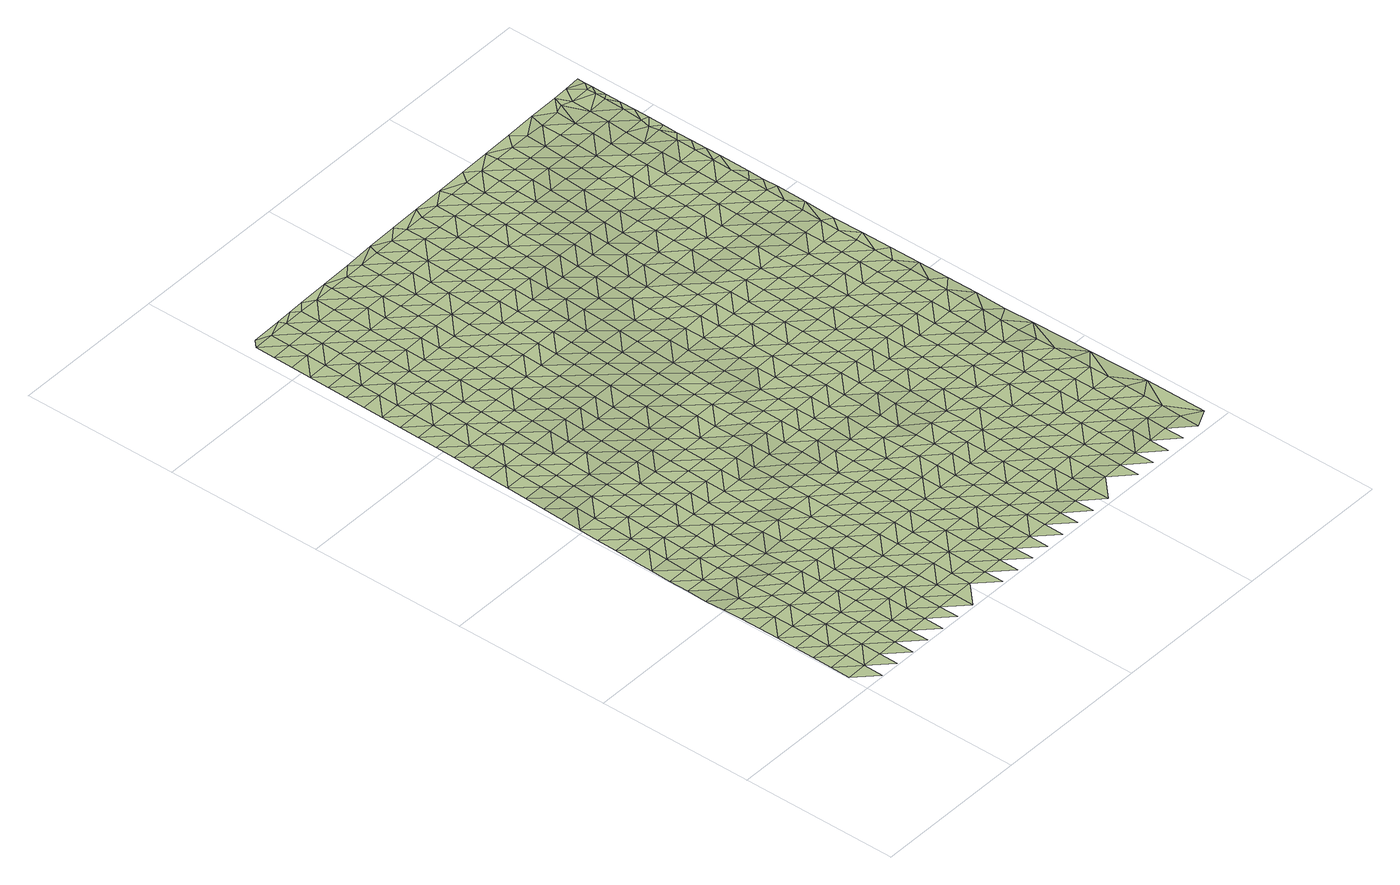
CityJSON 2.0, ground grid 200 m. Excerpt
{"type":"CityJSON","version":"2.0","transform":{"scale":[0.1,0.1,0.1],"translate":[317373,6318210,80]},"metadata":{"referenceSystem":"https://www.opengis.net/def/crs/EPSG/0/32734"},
"CityObjects":{
"terrain1":{"type":"TINRelief","geometry":[{"type":"CompositeSurface","lod":"1","boundaries":[[[0,1,2]],[[3,0,2]],[[4,1,5]],[[1,0,5]],[[6,4,7]],[[7,4,5]],[[8,9,6]],[[7,8,6]],[[5,0,10]],[[11,12,0]],[[10,7,5]],[[13,9,14]],[[8,15,9]],[[10,0,12]],[[13,14,16]],[[14,9,15]],[[8,7,17]],[[7,10,18]],[[19,16,20]],[[15,8,17]],[[20,16,14]],[[7,18,17]],[[12,21,10]],[[22,19,23]],[[24,21,12]],[[23,19,20]],[[25,18,10]],[[26,14,15]],[[17,27,15]],[[28,22,29]],[[21,25,10]],[[14,26,20]],[[29,22,23]],[[26,15,27]],[[17,18,30]],[[31,28,32]],[[25,30,18]],[[23,20,33]],[[32,28,29]],[[34,27,17]],[[20,26,33]],[[35,25,21]],[[36,37,31]],[[30,34,17]],[[21,38,35]],[[32,36,31]],[[27,39,26]],[[29,23,40]],[[33,41,23]],[[30,25,42]],[[34,39,27]],[[40,32,29]],[[43,44,37]],[[42,25,35]],[[36,45,37]],[[40,23,41]],[[33,26,46]],[[47,34,30]],[[44,43,48]],[[39,46,26]],[[43,37,45]],[[30,42,47]],[[49,41,33]],[[36,32,50]],[[32,40,51]],[[52,48,53]],[[46,49,33]],[[54,42,35]],[[39,34,55]],[[45,36,50]],[[34,47,56]],[[53,48,43]],[[32,51,50]],[[40,41,57]],[[54,35,58]],[[46,39,55]],[[59,60,52]],[[49,57,41]],[[34,56,55]],[[53,59,52]],[[47,42,61]],[[62,51,40]],[[43,45,63]],[[42,54,64]],[[50,65,45]],[[57,62,40]],[[56,47,61]],[[49,46,66]],[[63,53,43]],[[67,60,68]],[[55,69,46]],[[59,70,60]],[[61,42,64]],[[63,45,65]],[[50,51,71]],[[49,66,57]],[[72,67,68]],[[62,71,51]],[[46,69,66]],[[68,60,70]],[[56,73,55]],[[54,74,64]],[[75,65,50]],[[59,53,76]],[[61,73,56]],[[53,63,77]],[[78,62,57]],[[72,79,80]],[[54,81,74]],[[71,75,50]],[[69,55,82]],[[70,59,76]],[[57,66,78]],[[68,79,72]],[[53,77,76]],[[65,83,63]],[[73,82,55]],[[84,61,64]],[[71,62,85]],[[86,80,87]],[[74,88,64]],[[75,83,65]],[[85,62,78]],[[79,87,80]],[[61,84,73]],[[69,89,66]],[[90,77,63]],[[91,68,70]],[[82,92,69]],[[76,93,70]],[[84,64,88]],[[94,75,71]],[[83,90,63]],[[66,89,78]],[[68,91,79]],[[95,96,86]],[[71,85,94]],[[87,97,86]],[[69,92,89]],[[91,70,93]],[[82,73,98]],[[76,77,99]],[[88,74,100]],[[101,96,95]],[[73,84,98]],[[90,99,77]],[[86,97,95]],[[102,85,78]],[[83,75,103]],[[87,79,104]],[[100,74,105]],[[75,94,106]],[[92,82,107]],[[108,93,76]],[[102,78,89]],[[79,91,104]],[[88,109,84]],[[90,83,103]],[[101,110,111]],[[98,107,82]],[[99,108,76]],[[75,106,103]],[[97,87,112]],[[109,88,100]],[[95,110,101]],[[94,85,113]],[[91,93,114]],[[85,102,115]],[[104,112,87]],[[84,116,98]],[[89,92,117]],[[118,111,119]],[[92,107,120]],[[108,114,93]],[[106,94,113]],[[99,90,121]],[[122,95,97]],[[116,84,109]],[[103,123,90]],[[110,119,111]],[[113,85,115]],[[100,105,124]],[[89,117,102]],[[104,91,125]],[[97,112,122]],[[92,120,117]],[[107,98,126]],[[99,121,108]],[[127,118,128]],[[114,125,91]],[[90,123,121]],[[109,100,124]],[[106,129,103]],[[98,116,126]],[[118,119,128]],[[102,130,115]],[[131,112,104]],[[110,95,132]],[[113,129,106]],[[95,122,133]],[[120,107,134]],[[135,114,108]],[[136,127,137]],[[102,117,130]],[[125,131,104]],[[123,103,138]],[[119,110,132]],[[134,107,126]],[[108,121,135]],[[137,127,128]],[[95,133,132]],[[116,109,139]],[[122,112,140]],[[124,141,109]],[[129,138,103]],[[117,120,142]],[[143,113,115]],[[125,114,144]],[[145,146,136]],[[130,147,115]],[[131,140,112]],[[116,139,126]],[[142,120,134]],[[144,114,135]],[[137,145,136]],[[109,141,139]],[[113,143,129]],[[123,148,121]],[[149,133,122]],[[128,119,150]],[[138,151,123]],[[132,152,119]],[[143,115,147]],[[117,153,130]],[[154,131,125]],[[140,149,122]],[[134,126,155]],[[121,148,135]],[[150,137,128]],[[156,157,146]],[[153,117,142]],[[125,144,154]],[[145,158,146]],[[123,151,148]],[[150,119,152]],[[141,124,159]],[[138,129,160]],[[132,133,161]],[[126,139,155]],[[147,130,162]],[[157,156,163]],[[164,159,124]],[[129,143,160]],[[149,161,133]],[[156,146,158]],[[165,144,135]],[[140,131,166]],[[162,130,153]],[[131,154,167]],[[168,142,134]],[[151,138,169]],[[170,152,132]],[[145,137,171]],[[155,172,134]],[[165,135,148]],[[137,150,173]],[[174,139,141]],[[147,175,143]],[[149,140,166]],[[176,163,177]],[[159,178,141]],[[160,169,138]],[[161,170,132]],[[131,167,166]],[[142,168,153]],[[158,145,171]],[[175,147,162]],[[177,163,156]],[[172,168,134]],[[137,173,171]],[[139,174,155]],[[154,144,179]],[[150,152,180]],[[144,165,181]],[[141,178,174]],[[143,182,160]],[[148,151,183]],[[184,185,176]],[[151,169,186]],[[170,180,152]],[[162,153,187]],[[167,154,179]],[[161,149,188]],[[182,143,175]],[[166,189,149]],[[177,184,176]],[[179,144,181]],[[172,155,190]],[[148,183,165]],[[191,173,150]],[[156,158,192]],[[153,168,187]],[[171,193,158]],[[151,186,183]],[[178,159,194]],[[169,160,195]],[[161,188,170]],[[174,190,155]],[[180,191,150]],[[149,189,188]],[[175,162,196]],[[167,197,166]],[[192,177,156]],[[198,185,199]],[[200,194,159]],[[160,182,195]],[[184,201,185]],[[192,158,193]],[[165,202,181]],[[171,173,203]],[[187,196,162]],[[179,197,167]],[[204,174,178]],[[168,172,205]],[[186,169,206]],[[207,180,170]],[[208,198,199]],[[190,209,172]],[[165,183,202]],[[191,203,173]],[[199,185,201]],[[189,166,210]],[[178,194,204]],[[206,169,195]],[[170,188,207]],[[168,205,187]],[[182,175,211]],[[212,193,171]],[[184,177,213]],[[175,196,214]],[[197,210,166]],[[177,192,215]],[[205,172,209]],[[216,179,181]],[[191,180,217]],[[208,218,219]],[[202,220,181]],[[203,212,171]],[[190,174,221]],[[182,211,195]],[[186,222,183]],[[201,184,213]],[[174,204,223]],[[186,206,224]],[[217,180,207]],[[199,218,208]],[[175,214,211]],[[177,215,213]],[[196,187,225]],[[179,216,197]],[[189,226,188]],[[192,193,227]],[[210,228,189]],[[216,181,220]],[[209,190,221]],[[183,222,202]],[[229,203,191]],[[230,231,219]],[[225,187,205]],[[212,227,193]],[[174,223,221]],[[186,224,222]],[[194,232,204]],[[206,195,233]],[[188,226,207]],[[191,217,229]],[[218,230,219]],[[189,228,226]],[[214,196,234]],[[210,197,235]],[[236,215,192]],[[237,199,201]],[[232,194,238]],[[195,211,233]],[[213,239,201]],[[220,202,240]],[[234,196,225]],[[197,216,235]],[[227,236,192]],[[223,204,241]],[[242,205,209]],[[206,243,224]],[[244,217,207]],[[212,203,245]],[[199,237,218]],[[221,246,209]],[[240,202,222]],[[203,229,247]],[[237,201,239]],[[214,248,211]],[[228,210,249]],[[213,215,250]],[[241,204,232]],[[243,206,233]],[[244,207,226]],[[205,242,225]],[[220,251,216]],[[227,212,245]],[[248,214,234]],[[235,249,210]],[[236,250,215]],[[242,209,246]],[[203,247,245]],[[231,230,252]],[[223,253,221]],[[230,218,254]],[[251,220,240]],[[211,255,233]],[[222,224,256]],[[229,217,257]],[[258,239,213]],[[253,223,241]],[[243,259,224]],[[217,244,260]],[[218,237,254]],[[234,225,261]],[[216,262,235]],[[226,228,263]],[[227,264,236]],[[255,211,248]],[[228,249,265]],[[250,258,213]],[[246,221,266]],[[222,256,240]],[[247,229,257]],[[225,242,261]],[[262,216,251]],[[264,227,245]],[[224,259,256]],[[257,217,260]],[[241,232,267]],[[268,243,233]],[[226,263,244]],[[237,239,269]],[[266,221,253]],[[254,270,230]],[[228,265,263]],[[248,234,271]],[[249,235,272]],[[252,230,270]],[[267,232,273]],[[268,233,255]],[[258,269,239]],[[246,274,242]],[[275,251,240]],[[247,276,245]],[[250,236,277]],[[261,271,234]],[[272,235,262]],[[264,278,236]],[[279,253,241]],[[259,243,280]],[[244,281,260]],[[254,237,282]],[[274,246,266]],[[240,256,275]],[[276,247,257]],[[283,255,248]],[[265,249,284]],[[250,277,258]],[[241,267,279]],[[243,268,280]],[[244,263,281]],[[269,282,237]],[[236,278,277]],[[242,285,261]],[[262,251,286]],[[287,264,245]],[[248,271,283]],[[249,272,284]],[[257,260,288]],[[289,270,254]],[[285,242,274]],[[286,251,275]],[[287,245,276]],[[266,253,290]],[[291,268,255]],[[259,292,256]],[[293,269,258]],[[252,270,294]],[[253,279,295]],[[280,296,259]],[[281,288,260]],[[282,289,254]],[[271,261,297]],[[298,272,262]],[[263,265,299]],[[278,264,300]],[[283,291,255]],[[265,284,301]],[[258,277,293]],[[274,266,290]],[[256,292,275]],[[302,276,257]],[[297,261,285]],[[262,286,298]],[[264,287,300]],[[253,295,290]],[[259,296,292]],[[280,268,303]],[[263,299,281]],[[282,269,304]],[[257,288,302]],[[289,305,270]],[[265,301,299]],[[294,270,305]],[[279,267,306]],[[271,307,283]],[[267,308,309]],[[291,303,268]],[[304,269,293]],[[274,310,285]],[[311,286,275]],[[284,272,312]],[[313,287,276]],[[278,314,277]],[[271,297,307]],[[272,298,315]],[[300,316,278]],[[295,279,306]],[[317,296,280]],[[288,281,318]],[[319,289,282]],[[310,274,290]],[[311,275,292]],[[302,313,276]],[[306,267,309]],[[320,291,283]],[[312,301,284]],[[277,314,293]],[[303,317,280]],[[318,281,299]],[[282,304,319]],[[272,315,312]],[[278,316,314]],[[300,287,321]],[[283,307,320]],[[305,322,294]],[[295,323,290]],[[285,324,297]],[[298,286,325]],[[302,288,326]],[[310,327,285]],[[286,311,328]],[[313,321,287]],[[292,296,329]],[[330,304,293]],[[305,289,331]],[[323,295,306]],[[317,332,296]],[[326,288,318]],[[289,319,333]],[[307,297,324]],[[291,334,303]],[[315,298,325]],[[299,301,335]],[[336,316,300]],[[291,320,337]],[[301,312,338]],[[330,293,314]],[[285,327,324]],[[325,286,328]],[[339,310,290]],[[292,329,311]],[[321,336,300]],[[296,332,329]],[[289,333,331]],[[322,305,331]],[[306,309,340]],[[299,335,318]],[[341,313,302]],[[339,290,323]],[[302,326,342]],[[291,337,334]],[[301,338,335]],[[307,343,320]],[[317,303,344]],[[315,345,312]],[[319,304,346]],[[347,340,309]],[[304,330,348]],[[327,310,349]],[[311,350,328]],[[313,341,321]],[[314,316,351]],[[324,343,307]],[[345,315,325]],[[336,352,316]],[[302,342,341]],[[353,323,306]],[[332,317,344]],[[326,318,354]],[[333,319,346]],[[310,339,349]],[[311,329,350]],[[303,334,344]],[[346,304,348]],[[337,320,355]],[[338,312,356]],[[314,351,330]],[[306,340,353]],[[318,335,354]],[[316,352,351]],[[336,321,357]],[[343,355,320]],[[356,312,345]],[[358,339,323]],[[324,327,359]],[[360,325,328]],[[326,361,342]],[[333,362,331]],[[349,363,327]],[[350,364,328]],[[321,341,357]],[[331,365,322]],[[334,337,366]],[[332,367,329]],[[368,335,338]],[[330,369,348]],[[353,358,323]],[[344,370,332]],[[361,326,354]],[[346,362,333]],[[325,360,345]],[[352,336,371]],[[337,355,366]],[[368,338,356]],[[330,351,369]],[[327,363,359]],[[360,328,364]],[[349,339,372]],[[343,324,373]],[[329,367,350]],[[357,371,336]],[[332,370,367]],[[340,374,353]],[[344,334,375]],[[335,376,354]],[[341,342,377]],[[358,372,339]],[[361,378,342]],[[362,379,331]],[[355,343,373]],[[356,345,380]],[[381,346,348]],[[374,340,382]],[[375,334,366]],[[376,335,368]],[[369,383,348]],[[324,359,373]],[[331,379,365]],[[384,363,349]],[[364,350,385]],[[341,377,357]],[[386,351,352]],[[345,360,380]],[[352,371,387]],[[342,378,377]],[[358,353,388]],[[389,370,344]],[[390,361,354]],[[346,381,362]],[[372,384,349]],[[385,350,367]],[[381,348,383]],[[368,356,391]],[[351,386,369]],[[374,388,353]],[[375,389,344]],[[390,354,376]],[[352,387,386]],[[366,355,392]],[[364,393,360]],[[371,357,394]],[[373,395,355]],[[380,391,356]],[[396,372,358]],[[359,363,397]],[[378,361,398]],[[379,362,399]],[[384,400,363]],[[393,364,385]],[[394,357,377]],[[392,375,366]],[[367,370,401]],[[402,376,368]],[[383,369,403]],[[396,358,388]],[[389,404,370]],[[361,390,398]],[[362,381,399]],[[392,355,395]],[[359,397,373]],[[360,405,380]],[[387,371,406]],[[368,391,402]],[[403,369,386]],[[363,400,397]],[[407,365,379]],[[367,401,385]],[[405,360,393]],[[406,371,394]],[[370,404,401]],[[408,388,374]],[[384,372,409]],[[410,390,376]],[[411,377,378]],[[383,412,381]],[[372,396,413]],[[398,414,378]],[[399,407,379]],[[415,395,373]],[[389,375,416]],[[391,380,417]],[[387,418,386]],[[419,408,374]],[[375,392,420]],[[402,410,376]],[[412,383,403]],[[400,384,409]],[[421,393,385]],[[377,411,394]],[[415,373,397]],[[417,380,405]],[[418,387,406]],[[372,413,409]],[[378,414,411]],[[404,389,416]],[[398,390,422]],[[381,423,399]],[[385,401,421]],[[375,420,416]],[[396,388,424]],[[395,425,392]],[[391,426,402]],[[407,427,365]],[[408,428,388]],[[410,422,390]],[[423,381,412]],[[405,393,429]],[[406,394,430]],[[403,386,431]],[[415,425,395]],[[391,417,426]],[[386,418,432]],[[413,396,424]],[[397,400,433]],[[434,414,398]],[[407,399,435]],[[409,436,400]],[[429,393,421]],[[394,411,430]],[[424,388,428]],[[437,420,392]],[[404,438,401]],[[410,402,439]],[[412,403,431]],[[416,440,404]],[[422,434,398]],[[399,423,435]],[[386,432,431]],[[408,419,441]],[[433,415,397]],[[442,417,405]],[[425,437,392]],[[426,439,402]],[[400,436,433]],[[413,443,409]],[[401,438,421]],[[411,414,444]],[[418,406,445]],[[405,429,442]],[[430,446,406]],[[404,440,438]],[[428,408,441]],[[416,420,447]],[[448,422,410]],[[449,427,407]],[[424,443,413]],[[434,444,414]],[[449,407,435]],[[417,450,426]],[[432,418,445]],[[423,412,451]],[[437,447,420]],[[448,410,439]],[[431,452,412]],[[446,445,406]],[[436,409,453]],[[425,415,454]],[[455,429,421]],[[430,411,456]],[[415,433,457]],[[417,442,450]],[[458,440,416]],[[423,451,435]],[[443,453,409]],[[455,421,438]],[[444,456,411]],[[412,452,451]],[[459,424,428]],[[437,425,454]],[[460,439,426]],[[461,434,422]],[[432,462,431]],[[441,463,428]],[[447,458,416]],[[422,448,464]],[[415,457,454]],[[465,446,430]],[[426,450,460]],[[445,462,432]],[[424,459,443]],[[466,433,436]],[[442,429,467]],[[434,461,444]],[[449,435,468]],[[453,469,436]],[[429,455,470]],[[456,465,430]],[[459,428,463]],[[422,464,461]],[[438,440,471]],[[452,431,472]],[[458,473,440]],[[435,451,468]],[[474,427,449]],[[457,433,466]],[[437,475,447]],[[450,442,467]],[[448,439,476]],[[454,477,437]],[[460,478,439]],[[462,472,431]],[[436,469,466]],[[467,429,470]],[[453,443,479]],[[438,471,455]],[[480,445,446]],[[465,481,446]],[[440,473,471]],[[482,463,441]],[[464,448,476]],[[444,483,456]],[[443,459,479]],[[444,461,484]],[[468,485,449]],[[437,477,475]],[[476,439,478]],[[457,486,454]],[[458,447,487]],[[488,460,450]],[[445,480,462]],[[489,451,452]],[[490,482,441]],[[472,491,452]],[[480,446,481]],[[469,453,492]],[[455,493,470]],[[449,485,474]],[[466,486,457]],[[488,450,467]],[[444,484,483]],[[459,463,494]],[[473,458,487]],[[464,495,461]],[[465,456,496]],[[451,489,468]],[[479,492,453]],[[455,471,493]],[[447,475,487]],[[452,491,489]],[[477,454,497]],[[478,460,498]],[[472,462,499]],[[482,494,463]],[[495,464,476]],[[500,466,469]],[[481,465,496]],[[486,497,454]],[[460,488,498]],[[462,480,499]],[[456,483,496]],[[479,459,501]],[[502,467,470]],[[484,461,503]],[[485,468,504]],[[469,492,500]],[[493,505,470]],[[475,477,506]],[[473,507,471]],[[491,472,508]],[[494,501,459]],[[487,509,473]],[[503,461,495]],[[489,504,468]],[[467,502,488]],[[510,476,478]],[[477,497,506]],[[498,511,478]],[[499,508,472]],[[502,470,505]],[[512,474,485]],[[513,492,479]],[[486,466,514]],[[471,507,493]],[[483,484,515]],[[480,481,516]],[[466,500,517]],[[496,518,481]],[[473,509,507]],[[494,482,519]],[[487,475,520]],[[476,510,495]],[[521,489,491]],[[501,513,479]],[[515,484,503]],[[504,512,485]],[[511,510,478]],[[497,486,514]],[[498,488,522]],[[480,516,499]],[[519,482,523]],[[520,475,506]],[[491,508,521]],[[466,517,514]],[[516,481,518]],[[500,492,524]],[[505,493,525]],[[496,483,526]],[[522,488,502]],[[527,501,494]],[[528,509,487]],[[503,495,529]],[[513,524,492]],[[525,493,507]],[[526,483,515]],[[530,511,498]],[[508,499,531]],[[504,489,532]],[[494,519,527]],[[520,528,487]],[[495,510,529]],[[489,521,533]],[[534,517,500]],[[506,497,535]],[[505,536,502]],[[537,518,496]],[[538,474,512]],[[514,539,497]],[[522,530,498]],[[531,499,516]],[[512,504,532]],[[524,534,500]],[[536,505,525]],[[526,537,496]],[[489,533,532]],[[513,501,540]],[[535,520,506]],[[507,509,541]],[[515,503,542]],[[508,543,521]],[[501,527,544]],[[528,545,509]],[[529,546,503]],[[535,497,539]],[[514,517,547]],[[548,522,502]],[[510,511,549]],[[530,550,511]],[[543,508,531]],[[524,513,540]],[[507,541,525]],[[542,526,515]],[[551,516,518]],[[534,547,517]],[[548,502,536]],[[537,552,518]],[[501,544,540]],[[509,545,541]],[[542,503,546]],[[510,549,529]],[[533,521,553]],[[532,554,512]],[[549,511,550]],[[538,512,554]],[[527,519,555]],[[556,539,514]],[[528,520,557]],[[516,551,531]],[[519,558,559]],[[520,535,560]],[[553,521,543]],[[551,518,552]],[[524,561,534]],[[536,525,562]],[[530,522,563]],[[547,556,514]],[[522,548,564]],[[544,527,555]],[[545,528,557]],[[546,529,565]],[[537,526,566]],[[533,567,532]],[[561,524,540]],[[525,541,562]],[[526,542,568]],[[555,519,559]],[[520,560,557]],[[535,539,569]],[[550,530,563]],[[570,543,531]],[[549,565,529]],[[567,533,553]],[[522,564,563]],[[571,547,534]],[[548,536,572]],[[552,537,566]],[[556,569,539]],[[531,551,570]],[[526,568,566]],[[544,573,540]],[[546,574,542]],[[554,532,575]],[[534,561,571]],[[562,572,536]],[[576,560,535]],[[545,577,541]],[[553,543,578]],[[573,544,555]],[[557,579,545]],[[565,574,546]],[[575,532,567]],[[580,549,550]],[[569,576,535]],[[563,581,550]],[[578,543,570]],[[554,582,538]],[[561,540,583]],[[584,556,547]],[[541,577,562]],[[564,548,585]],[[568,542,586]],[[551,552,587]],[[547,571,588]],[[548,572,589]],[[566,590,552]],[[545,579,577]],[[557,560,591]],[[549,580,565]],[[592,567,553]],[[583,540,573]],[[574,586,542]],[[593,554,575]],[[580,550,581]],[[594,555,559]],[[556,584,569]],[[564,585,563]],[[551,587,570]],[[595,596,559]],[[576,591,560]],[[553,578,592]],[[547,588,584]],[[548,589,585]],[[587,552,590]],[[572,562,597]],[[568,598,566]],[[593,582,554]],[[555,594,573]],[[571,561,599]],[[600,579,557]],[[574,565,601]],[[561,583,602]],[[597,562,577]],[[586,598,568]],[[594,559,596]],[[603,581,563]],[[604,578,570]],[[575,567,605]],[[591,600,557]],[[565,580,601]],[[567,592,606]],[[588,571,599]],[[576,569,607]],[[589,572,608]],[[590,566,609]],[[569,584,610]],[[563,585,603]],[[604,570,587]],[[602,599,561]],[[583,573,611]],[[586,574,612]],[[593,575,605]],[[608,572,597]],[[598,609,566]],[[567,606,605]],[[576,607,591]],[[577,579,613]],[[573,594,611]],[[600,614,579]],[[601,612,574]],[[569,610,607]],[[588,615,584]],[[616,585,589]],[[580,581,617]],[[592,578,618]],[[603,619,581]],[[578,604,620]],[[583,621,602]],[[577,613,597]],[[622,587,590]],[[615,588,599]],[[616,589,608]],[[609,623,590]],[[579,614,613]],[[624,582,593]],[[596,625,594]],[[600,591,626]],[[580,617,601]],[[586,627,598]],[[606,592,618]],[[621,583,611]],[[586,612,628]],[[624,593,605]],[[617,581,619]],[[618,578,620]],[[610,584,629]],[[630,603,585]],[[587,622,604]],[[625,596,631]],[[591,607,626]],[[622,590,623]],[[608,597,632]],[[629,584,615]],[[630,585,616]],[[586,628,627]],[[594,633,611]],[[634,599,602]],[[614,600,635]],[[612,601,636]],[[609,598,637]],[[606,638,605]],[[621,639,602]],[[597,613,632]],[[610,640,607]],[[619,603,641]],[[604,642,620]],[[633,594,625]],[[626,635,600]],[[636,601,617]],[[638,606,618]],[[599,634,615]],[[623,609,637]],[[640,610,629]],[[603,630,641]],[[604,622,642]],[[634,602,639]],[[598,627,637]],[[621,611,643]],[[644,616,608]],[[628,612,645]],[[646,624,605]],[[624,647,582]],[[632,648,608]],[[631,649,625]],[[607,650,626]],[[613,614,651]],[[618,620,652]],[[643,611,633]],[[614,635,653]],[[645,612,636]],[[646,605,638]],[[629,615,654]],[[616,644,630]],[[655,617,619]],[[650,607,640]],[[641,656,619]],[[642,652,620]],[[644,608,648]],[[649,633,625]],[[657,639,621]],[[613,651,632]],[[627,628,658]],[[622,623,659]],[[615,634,654]],[[637,660,623]],[[614,653,651]],[[635,626,661]],[[617,655,636]],[[662,638,618]],[[657,621,643]],[[658,628,645]],[[624,646,663]],[[655,619,656]],[[641,630,664]],[[622,659,642]],[[647,624,663]],[[661,626,650]],[[618,652,662]],[[659,623,660]],[[665,640,629]],[[648,632,666]],[[637,627,667]],[[654,668,629]],[[644,664,630]],[[634,639,669]],[[635,670,653]],[[645,636,671]],[[672,646,638]],[[639,657,673]],[[666,632,651]],[[667,627,658]],[[643,633,674]],[[640,665,650]],[[675,656,641]],[[652,642,676]],[[633,649,674]],[[635,661,670]],[[636,655,671]],[[662,672,638]],[[665,629,668]],[[634,669,654]],[[648,677,644]],[[678,660,637]],[[664,675,641]],[[676,642,659]],[[669,639,673]],[[643,674,657]],[[663,646,679]],[[677,648,666]],[[667,678,637]],[[661,650,680]],[[651,653,681]],[[656,682,655]],[[658,645,683]],[[652,684,662]],[[670,685,653]],[[671,686,645]],[[672,679,646]],[[674,673,657]],[[687,647,663]],[[668,654,688]],[[689,664,644]],[[665,680,650]],[[675,682,656]],[[684,652,676]],[[651,681,666]],[[683,667,658]],[[690,659,660]],[[688,654,669]],[[689,644,677]],[[678,691,660]],[[653,685,681]],[[683,645,686]],[[670,661,692]],[[671,655,693]],[[672,662,694]],[[679,687,663]],[[668,695,665]],[[664,696,675]],[[659,690,676]],[[680,692,661]],[[682,693,655]],[[684,694,662]],[[690,660,691]],[[697,677,666]],[[695,668,688]],[[696,664,689]],[[669,673,698]],[[699,685,670]],[[700,686,671]],[[678,667,701]],[[702,679,672]],[[698,673,674]],[[647,687,703]],[[666,681,697]],[[667,683,704]],[[665,705,680]],[[682,675,706]],[[684,676,707]],[[692,699,670]],[[693,700,671]],[[702,672,694]],[[669,698,688]],[[689,677,708]],[[691,678,701]],[[665,695,705]],[[675,696,706]],[[707,676,690]],[[667,704,701]],[[683,686,709]],[[708,677,697]],[[688,698,695]],[[685,710,681]],[[693,682,711]],[[712,694,684]],[[687,679,713]],[[699,714,685]],[[700,709,686]],[[679,702,715]],[[680,716,692]],[[705,717,680]],[[706,711,682]],[[707,712,684]],[[681,710,697]],[[696,689,718]],[[719,704,683]],[[690,691,720]],[[708,721,689]],[[701,722,691]],[[685,714,710]],[[679,715,713]],[[713,703,687]],[[709,719,683]],[[680,717,716]],[[699,692,723]],[[696,718,706]],[[700,693,724]],[[720,707,690]],[[702,694,725]],[[693,711,726]],[[712,727,694]],[[689,721,718]],[[720,691,722]],[[695,728,705]],[[698,728,695]],[[729,708,697]],[[701,704,730]],[[714,699,723]],[[700,724,709]],[[715,702,725]],[[729,697,710]],[[719,730,704]],[[692,716,723]],[[693,726,724]],[[725,694,727]],[[705,728,717]],[[711,706,731]],[[721,708,732]],[[733,722,701]],[[712,707,734]],[[731,706,718]],[[707,720,735]],[[716,717,728]],[[736,719,709]],[[715,737,713]],[[708,729,732]],[[730,733,701]],[[710,714,738]],[[726,711,739]],[[727,712,734]],[[740,703,713]],[[723,741,714]],[[709,724,736]],[[725,737,715]],[[707,735,734]],[[722,742,720]],[[739,711,731]],[[710,738,729]],[[743,718,721]],[[716,744,723]],[[716,728,744]],[[732,745,721]],[[733,742,722]],[[714,741,738]],[[726,746,724]],[[730,719,747]],[[719,736,748]],[[737,749,713]],[[718,743,731]],[[750,735,720]],[[751,725,727]],[[746,726,739]],[[734,752,727]],[[721,745,743]],[[749,740,713]],[[732,729,753]],[[730,747,733]],[[742,750,720]],[[719,748,747]],[[723,754,741]],[[724,755,736]],[[725,751,737]],[[744,754,723]],[[753,729,738]],[[751,727,752]],[[739,731,756]],[[734,735,757]],[[746,755,724]],[[738,741,754]],[[758,745,732]],[[742,733,759]],[[731,743,756]],[[750,757,735]],[[748,736,760]],[[749,737,761]],[[753,758,732]],[[733,747,759]],[[762,752,734]],[[755,760,736]],[[737,751,761]],[[745,763,743]],[[764,746,739]],[[750,742,765]],[[766,753,738]],[[738,754,766]],[[756,767,739]],[[757,762,734]],[[749,768,740]],[[758,763,745]],[[759,765,742]],[[746,764,755]],[[769,747,748]],[[751,752,770]],[[760,771,748]],[[761,768,749]],[[767,764,739]],[[756,743,772]],[[762,770,752]],[[773,758,753]],[[747,769,759]],[[757,750,774]],[[753,766,773]],[[763,772,743]],[[750,765,775]],[[748,771,769]],[[760,755,776]],[[761,751,777]],[[758,773,763]],[[778,767,756]],[[757,774,762]],[[779,740,768]],[[755,764,776]],[[770,777,751]],[[750,775,774]],[[765,759,780]],[[772,778,756]],[[771,760,781]],[[782,768,761]],[[780,759,769]],[[763,773,783]],[[784,770,762]],[[763,783,772]],[[776,781,760]],[[777,782,761]],[[764,767,785]],[[765,786,775]],[[778,787,767]],[[762,774,784]],[[788,769,771]],[[765,780,786]],[[764,785,776]],[[777,770,789]],[[771,781,788]],[[782,790,768]],[[785,767,787]],[[790,779,768]],[[772,791,778]],[[772,783,791]],[[789,770,784]],[[769,792,780]],[[775,793,774]],[[786,794,775]],[[787,778,791]],[[781,776,795]],[[796,782,777]],[[769,788,792]],[[774,793,784]],[[795,776,785]],[[777,789,796]],[[775,794,793]],[[786,780,797]],[[798,787,791]],[[787,798,785]],[[781,799,788]],[[797,780,792]],[[800,789,784]],[[790,782,801]],[[799,781,795]],[[782,796,802]],[[803,794,786]],[[790,804,779]],[[800,784,793]],[[792,788,805]],[[797,803,786]],[[782,802,801]],[[785,806,795]],[[798,806,785]],[[805,788,799]],[[796,789,807]],[[789,800,808]],[[806,799,795]],[[797,792,809]],[[793,794,810]],[[801,804,790]],[[803,811,794]],[[802,796,807]],[[809,792,805]],[[807,789,808]],[[793,810,800]],[[794,811,810]],[[799,806,812]],[[799,812,805]],[[803,797,813]],[[802,814,801]],[[797,809,815]],[[800,816,808]],[[807,814,802]],[[805,817,809]],[[805,812,817]],[[811,803,813]],[[800,810,816]],[[797,815,813]],[[818,804,801]],[[814,818,801]],[[809,817,819]],[[809,819,815]],[[820,807,808]],[[816,821,808]],[[822,810,811]],[[813,823,811]],[[807,820,814]],[[820,808,821]],[[819,824,815]],[[815,824,813]],[[810,822,816]],[[811,823,822]],[[818,825,804]],[[826,818,814]],[[813,827,823]],[[827,813,824]],[[816,828,821]],[[814,820,829]],[[814,829,826]],[[830,816,822]],[[831,823,827]],[[822,823,831]],[[826,825,818]],[[816,830,828]],[[821,832,820]],[[832,821,828]],[[822,831,833]],[[833,830,822]],[[834,826,829]],[[834,825,826]],[[820,835,829]],[[830,836,828]],[[836,830,833]],[[835,820,832]],[[837,832,828]],[[828,836,837]],[[834,838,825]],[[829,839,834]],[[829,835,840]],[[837,841,832]],[[832,841,835]],[[829,840,839]],[[842,838,834]],[[835,841,843]],[[843,840,835]],[[834,839,842]],[[843,844,840]],[[840,844,839]],[[842,845,838]],[[839,846,842]],[[839,844,846]],[[845,847,838]],[[842,846,845]]]}]}
},
"vertices":[
[259,255,24],[9,505,26],[9,255,21],[259,5,22],[9,755,28],[259,505,30],[9,1005,30],[259,755,32],[259,1005,34],[9,1255,30],[509,505,34],[509,5,26],[509,255,28],[9,1505,31],[259,1505,34],[259,1255,35],[9,1755,26],[509,1005,38],[509,755,36],[9,2005,17],[259,1755,29],[759,255,31],[9,2255,5],[259,2005,22],[759,5,29],[759,505,38],[509,1505,39],[509,1255,39],[9,2505,14],[259,2255,12],[759,755,41],[9,2755,18],[259,2505,11],[509,1755,34],[759,1005,43],[1009,255,35],[259,2755,15],[9,3005,25],[1009,5,32],[759,1255,44],[509,2255,18],[509,2005,27],[1009,505,41],[259,3255,37],[9,3255,36],[259,3005,27],[759,1505,45],[1009,755,44],[9,3505,43],[759,1755,41],[509,2755,24],[509,2505,19],[9,3755,52],[259,3505,45],[1259,255,38],[1009,1255,49],[1009,1005,47],[759,2005,34],[1259,5,35],[259,3755,54],[9,4005,62],[1259,755,47],[759,2255,24],[509,3255,37],[1259,505,44],[509,3005,30],[1009,1755,47],[9,4255,74],[259,4255,76],[1009,1505,49],[259,4005,64],[759,2505,25],[9,4505,87],[1259,1005,49],[1509,255,41],[759,2755,29],[509,3755,56],[509,3505,47],[1009,2005,42],[259,4505,88],[9,4755,99],[1509,5,38],[1259,1255,51],[759,3005,31],[1509,755,50],[1009,2255,34],[9,5005,109],[259,4755,100],[1509,505,47],[1259,1755,51],[759,3255,39],[509,4255,77],[1259,1505,52],[509,4005,66],[1009,2505,27],[259,5255,120],[9,5255,117],[259,5005,110],[1509,1005,52],[759,3505,48],[1759,255,44],[9,5505,123],[1259,2005,49],[1009,3005,32],[509,4505,89],[1759,5,41],[1009,2755,28],[1509,1255,53],[759,3755,57],[1759,505,50],[259,5505,128],[9,5755,131],[509,4755,100],[1259,2505,39],[759,4005,67],[1259,2255,45],[1759,755,52],[1509,1755,54],[9,6005,138],[259,5755,136],[1509,1505,54],[1009,3505,49],[509,5005,111],[1009,3255,39],[2009,255,47],[759,4255,78],[1759,1005,54],[9,6255,145],[259,6005,144],[1259,2755,32],[1509,2005,55],[759,4505,90],[509,5505,132],[509,5255,122],[1759,1255,56],[1009,3755,58],[9,6505,150],[259,6255,151],[1259,3005,33],[2009,755,55],[759,4755,101],[2009,505,52],[1759,1505,57],[1509,2505,47],[1009,4005,67],[259,6505,157],[9,6755,156],[1509,2255,53],[1259,3505,48],[759,5005,112],[509,6005,148],[1259,3255,40],[509,5755,140],[1759,1755,58],[1009,4255,78],[2009,1005,57],[259,7005,168],[9,7005,161],[259,6755,162],[2259,255,49],[1509,2755,36],[759,5255,124],[1759,2005,60],[9,7255,166],[2259,5,47],[1259,3755,56],[1009,4755,102],[1009,4505,90],[2009,1505,60],[1509,3005,34],[759,5505,135],[509,6505,162],[2009,1255,58],[509,6255,156],[2259,755,57],[1759,2255,58],[9,7505,171],[259,7255,173],[2259,505,54],[1259,4255,78],[759,5755,144],[1259,4005,66],[1759,2505,52],[1509,3505,46],[259,7505,178],[9,7755,176],[1509,3255,40],[2009,1755,62],[1009,5255,126],[1009,5005,114],[2259,1005,59],[759,6005,153],[509,7005,173],[509,6755,168],[2509,255,52],[1759,2755,42],[2009,2005,64],[1259,4505,90],[9,8005,181],[259,8005,188],[2509,5,50],[259,7755,183],[1509,3755,55],[759,6255,160],[2509,505,58],[2259,1505,63],[1759,3005,42],[1009,5505,138],[9,8255,187],[2259,1255,61],[1259,4755,102],[2009,2505,53],[759,6505,167],[509,7505,184],[2009,2255,61],[509,7255,178],[1509,4255,77],[1009,5755,148],[259,8255,193],[9,8505,192],[1509,4005,65],[2509,1005,63],[1759,3505,46],[2509,755,60],[1759,3255,43],[2259,1755,66],[1259,5255,128],[759,6755,173],[1259,5005,115],[1009,6005,158],[259,8505,198],[85,8583,198],[2759,255,55],[2009,2755,49],[2259,2005,67],[1509,4505,89],[759,7005,178],[509,8005,194],[2759,5,53],[509,7755,189],[1759,3755,54],[2759,505,62],[2509,1505,67],[2009,3005,56],[1259,5505,140],[1009,6505,171],[2509,1255,65],[1009,6255,165],[2259,2255,63],[1509,4755,101],[759,7255,184],[1759,4005,65],[476,8590,204],[2759,755,64],[509,8255,199],[2259,2505,55],[2009,3505,53],[1259,6005,160],[759,7505,189],[2009,3255,56],[1259,5755,151],[2509,1755,69],[1759,4255,76],[1509,5255,127],[1009,6755,177],[1509,5005,114],[2759,1005,67],[3009,255,59],[2259,2755,59],[759,7755,194],[509,8505,204],[2509,2005,71],[1759,4505,88],[3009,5,57],[2759,1255,69],[2009,3755,55],[1259,6255,168],[1009,7255,188],[1009,7005,183],[3009,505,67],[2259,3005,69],[1509,5505,140],[759,8005,199],[2509,2255,67],[1759,4755,100],[2759,1505,71],[2009,4005,64],[1259,6505,175],[1509,5755,152],[759,8255,204],[3009,1005,72],[2509,2505,62],[2259,3505,70],[1009,7505,193],[672,8594,209],[3009,755,69],[2259,3255,72],[2759,1755,74],[2009,4255,75],[1759,5255,126],[1259,6755,182],[1759,5005,113],[1509,6005,162],[2509,2755,69],[1009,7755,198],[759,8505,209],[3259,505,72],[2759,2005,75],[3259,5,62],[3259,255,64],[3009,1255,74],[2259,3755,62],[2009,4755,99],[1509,6255,171],[1259,7255,193],[2009,4505,87],[1259,7005,187],[2509,3005,80],[1759,5505,139],[1009,8005,203],[2759,2255,70],[1509,6505,178],[868,8598,213],[3259,755,74],[3009,1755,78],[2259,4255,75],[1759,5755,151],[3009,1505,76],[2259,4005,66],[2509,3505,83],[1259,7505,198],[1009,8505,213],[2509,3255,84],[1009,8255,208],[2759,2755,71],[2009,5255,124],[1509,6755,185],[2759,2505,63],[2009,5005,111],[3259,1005,77],[3509,255,69],[1759,6255,173],[1759,6005,162],[3009,2005,79],[2759,3005,84],[2259,4505,84],[1259,8005,207],[3509,5,67],[1259,7755,203],[3259,1255,79],[2509,3755,80],[1509,7255,197],[1509,7005,191],[3509,505,78],[2009,5505,138],[3009,2255,74],[2259,4755,95],[1759,6505,181],[3509,755,81],[3259,1755,84],[2509,4255,75],[2009,5755,150],[1259,8255,210],[3259,1505,81],[2509,4005,75],[1259,8605,214],[3009,2505,66],[2759,3505,90],[2259,5005,107],[1509,7505,202],[2759,3255,89],[1759,6755,189],[3509,1005,83],[3259,2005,85],[3759,255,76],[3009,2755,73],[2259,5255,121],[2009,6255,173],[2009,6005,162],[1259,8505,214],[2509,4505,80],[1509,8005,212],[3759,5,73],[1509,7755,207],[3509,1255,85],[2759,3755,89],[1759,7255,200],[1759,7005,195],[3759,505,85],[3009,3005,87],[2259,5505,135],[2509,4755,89],[3259,2505,70],[2759,4005,86],[2009,6505,182],[3259,2255,79],[3759,755,87],[3509,1755,89],[2259,5755,148],[1509,8255,214],[3509,1505,86],[3009,3505,95],[2509,5005,102],[1759,7505,205],[3009,3255,93],[2759,4255,78],[2009,6755,190],[1509,8505,215],[4009,255,82],[3759,1255,91],[2509,5255,115],[2259,6255,171],[1759,7755,211],[3759,1005,89],[2259,6005,160],[3509,2005,91],[3259,3005,91],[2759,4505,76],[2009,7005,197],[4009,5,80],[3259,2755,78],[3009,3755,96],[2509,5505,130],[1759,8005,215],[4009,755,94],[3509,2255,85],[2759,4755,82],[1651,8613,219],[4009,505,92],[3009,4005,96],[2259,6505,182],[2009,7505,208],[2009,7255,203],[3759,1755,93],[2509,5755,144],[1759,8255,217],[3759,1505,92],[3509,2505,74],[3259,3505,100],[2759,5005,92],[3259,3255,97],[4259,255,90],[3009,4255,92],[4009,1005,96],[2509,6005,157],[2259,7005,198],[2259,6755,191],[3509,2755,83],[2759,5255,105],[1759,8505,219],[3009,4505,89],[2009,8005,219],[2009,7755,214],[4009,1255,97],[3759,2255,92],[3259,3755,102],[2509,6255,169],[3759,2005,96],[3509,3005,96],[4259,755,102],[3009,4755,97],[2759,5755,136],[2259,7255,205],[4259,505,100],[2759,5505,121],[2509,6505,181],[4009,1755,99],[3259,4255,104],[2009,8255,222],[4009,1505,98],[3259,4005,104],[3509,3505,106],[2259,7505,211],[3509,3255,102],[2042,8620,232],[3759,2755,94],[3009,5255,108],[3759,2505,82],[3009,5005,105],[4259,1005,104],[2509,7005,199],[2509,6755,190],[4509,255,97],[2759,6255,164],[2759,6005,150],[2009,8505,225],[4009,2005,101],[3759,3005,106],[3259,4505,105],[2259,8005,222],[4509,5,94],[2259,7755,217],[4259,1255,106],[3509,3755,109],[4509,505,108],[3009,5505,113],[2759,6505,176],[4009,2255,98],[3259,4755,109],[2509,7255,206],[4259,1505,106],[4509,755,110],[3509,4255,113],[3009,5755,122],[2259,8255,228],[3509,4005,111],[4009,2505,99],[3759,3505,112],[2509,7505,213],[3759,3255,109],[3259,5255,119],[3259,5005,115],[2259,8505,232],[4509,1005,112],[4259,2005,108],[3009,6005,139],[2759,7005,198],[4259,1755,108],[2759,6755,187],[4759,255,105],[4009,2755,109],[2509,7755,219],[3509,4505,114],[4759,5,101],[4509,1255,114],[3759,3755,115],[3009,6255,156],[4759,505,116],[4009,3005,116],[3259,5505,124],[3509,4755,117],[2759,7255,206],[2509,8255,232],[2509,8005,225],[4509,1505,115],[4259,2505,105],[3759,4005,118],[3009,6505,170],[2434,8627,236],[4259,2255,102],[4759,1005,121],[4009,3505,118],[3259,6005,130],[2759,7505,214],[4759,755,119],[4009,3255,116],[3259,5755,121],[4509,1755,116],[3759,4255,120],[3509,5255,128],[3509,5005,123],[3009,7005,195],[3009,6755,183],[2759,7755,222],[2509,8505,236],[5009,505,126],[4509,2005,115],[4259,3005,120],[5009,5,111],[5009,255,114],[4259,2755,114],[4759,1255,123],[4009,3755,121],[3759,4755,126],[3759,4505,123],[3509,5505,129],[3259,6505,165],[2759,8005,228],[3259,6255,148],[4509,2255,109],[3009,7255,207],[4759,1505,124],[4009,4005,124],[5009,755,128],[3509,5755,128],[2759,8255,234],[4509,2505,108],[4259,3505,125],[3009,7505,215],[4259,3255,122],[3759,5255,135],[3759,5005,132],[2825,8635,238],[5009,1005,130],[4759,2005,122],[4009,4505,131],[3509,6005,129],[3259,7005,192],[4759,1755,124],[4009,4255,128],[3259,6755,178],[4509,2755,116],[3009,7755,223],[2759,8505,237],[5259,505,138],[5259,5,122],[5259,255,124],[4259,3755,128],[3509,6255,144],[5009,1505,132],[4509,3005,124],[3759,5505,134],[5009,1255,132],[4009,4755,135],[3259,7255,205],[3009,8255,235],[3009,8005,230],[4759,2505,113],[4259,4005,132],[3509,6505,164],[4759,2255,116],[5259,755,139],[3759,5755,138],[4509,3505,131],[4509,3255,129],[5009,1755,132],[4259,4255,135],[4009,5255,144],[3259,7755,225],[4009,5005,141],[3259,7505,215],[5259,1005,140],[3509,7005,190],[3509,6755,178],[3009,8505,238],[5509,255,136],[4759,2755,120],[3759,6255,146],[3759,6005,144],[5009,2005,130],[4259,4505,138],[5509,5,133],[4509,3755,135],[5509,505,149],[5259,1505,141],[4759,3005,129],[4009,5505,139],[3759,6505,160],[3259,8005,232],[5259,1255,141],[5009,2255,124],[4259,4755,142],[3509,7255,202],[5509,755,150],[4509,4255,142],[4009,5755,149],[3259,8255,236],[3217,8642,241],[4509,4005,139],[5726,107,144],[5009,2505,118],[4759,3505,138],[3509,7505,214],[4759,3255,134],[5259,1755,140],[4259,5255,149],[4259,5005,148],[5509,1005,150],[4009,6005,155],[3759,7005,185],[3759,6755,173],[5009,2755,124],[3509,7755,224],[3259,8505,241],[4509,4505,145],[5259,2255,131],[4759,3755,142],[4009,6255,158],[5259,2005,138],[5509,1505,151],[5009,3005,134],[4259,5505,150],[3509,8005,232],[5509,1255,150],[5712,886,160],[4509,4755,151],[3759,7255,198],[4759,4005,145],[4009,6505,157],[3509,8255,238],[5259,2505,124],[5009,3505,145],[4509,5005,154],[4259,6005,164],[3759,7505,211],[5009,3255,141],[4259,5755,160],[3509,8505,245],[5509,1755,149],[4759,4255,149],[4009,7005,174],[4009,6755,159],[5259,2755,130],[4509,5255,152],[3759,7755,223],[5509,2005,146],[4759,4505,153],[5009,3755,149],[5697,1666,160],[5259,3005,140],[4509,5505,156],[4259,6505,172],[3759,8005,233],[3608,8649,249],[4259,6255,168],[5509,2255,140],[4759,4755,158],[4009,7255,191],[5009,4005,152],[4509,5755,168],[5259,3505,151],[4759,5005,161],[4009,7505,206],[3759,8505,249],[5259,3255,147],[3759,8255,240],[5509,2755,137],[5509,2505,130],[5009,4505,161],[4509,6005,172],[4259,7005,173],[5009,4255,156],[4259,6755,170],[5509,3005,147],[4759,5505,165],[4009,8005,232],[4759,5255,155],[4009,7755,220],[5683,2446,150],[5259,3755,155],[4509,6255,177],[5009,4755,166],[5259,4005,159],[4509,6505,183],[4259,7505,202],[4259,7255,187],[4759,5755,177],[4009,8255,242],[5509,3505,158],[5009,5005,167],[4000,8657,251],[5509,3255,154],[4509,6755,185],[5259,4505,167],[5675,2836,145],[5259,4255,162],[5009,5255,161],[4759,6255,186],[4759,6005,182],[4009,8505,251],[4509,7005,186],[4259,8005,230],[4259,7755,217],[5509,3755,162],[5668,3226,161],[5009,5505,172],[5259,4755,172],[4509,7255,193],[5509,4005,166],[4759,6505,191],[5009,5755,184],[4259,8255,242],[4509,7505,201],[5509,4255,169],[5259,5255,171],[4759,6755,195],[5661,3616,166],[5259,5005,174],[4259,8505,252],[5009,6255,194],[4509,7755,212],[5009,6005,191],[5509,4505,172],[5653,4006,173],[4759,7255,199],[4759,7005,197],[5259,5505,183],[4509,8005,226],[5509,4755,177],[4391,8664,253],[5009,6505,198],[5259,5755,193],[4509,8255,241],[5646,4396,175],[4759,7505,207],[5509,5255,179],[5009,6755,203],[5509,5005,175],[5259,6005,198],[4759,7755,218],[4509,8505,253],[5639,4786,182],[5259,6255,201],[5009,7255,202],[5009,7005,206],[5509,5505,192],[4759,8005,229],[5259,6505,206],[5631,5176,176],[5509,5755,200],[5009,7505,209],[4759,8505,244],[4759,8255,242],[5259,6755,212],[4783,8672,259],[5509,6005,203],[5624,5566,203],[5009,8005,234],[5009,7755,222],[5509,6255,207],[5259,7255,213],[5259,7005,217],[5617,5956,213],[5509,6755,221],[5009,8255,243],[5509,6505,212],[5259,7505,215],[5613,6151,213],[5009,8505,259],[5609,6346,218],[5259,8005,241],[5259,7755,228],[5509,7255,225],[5509,7005,226],[5602,6736,232],[5174,8679,257],[5134,8551,257],[5598,6931,232],[5487,7630,231],[5259,8255,250],[5509,7505,231],[5595,7126,237],[5509,7755,239],[5591,7321,241],[5259,8505,257],[5509,8005,257],[5588,7516,244],[5584,7711,257],[5370,8683,264],[5516,8393,261],[5509,8255,261],[5580,7906,257],[5509,8505,264],[5577,8101,263],[5573,8296,264],[5567,8589,273],[5569,8491,273],[5566,8686,273]
]}
